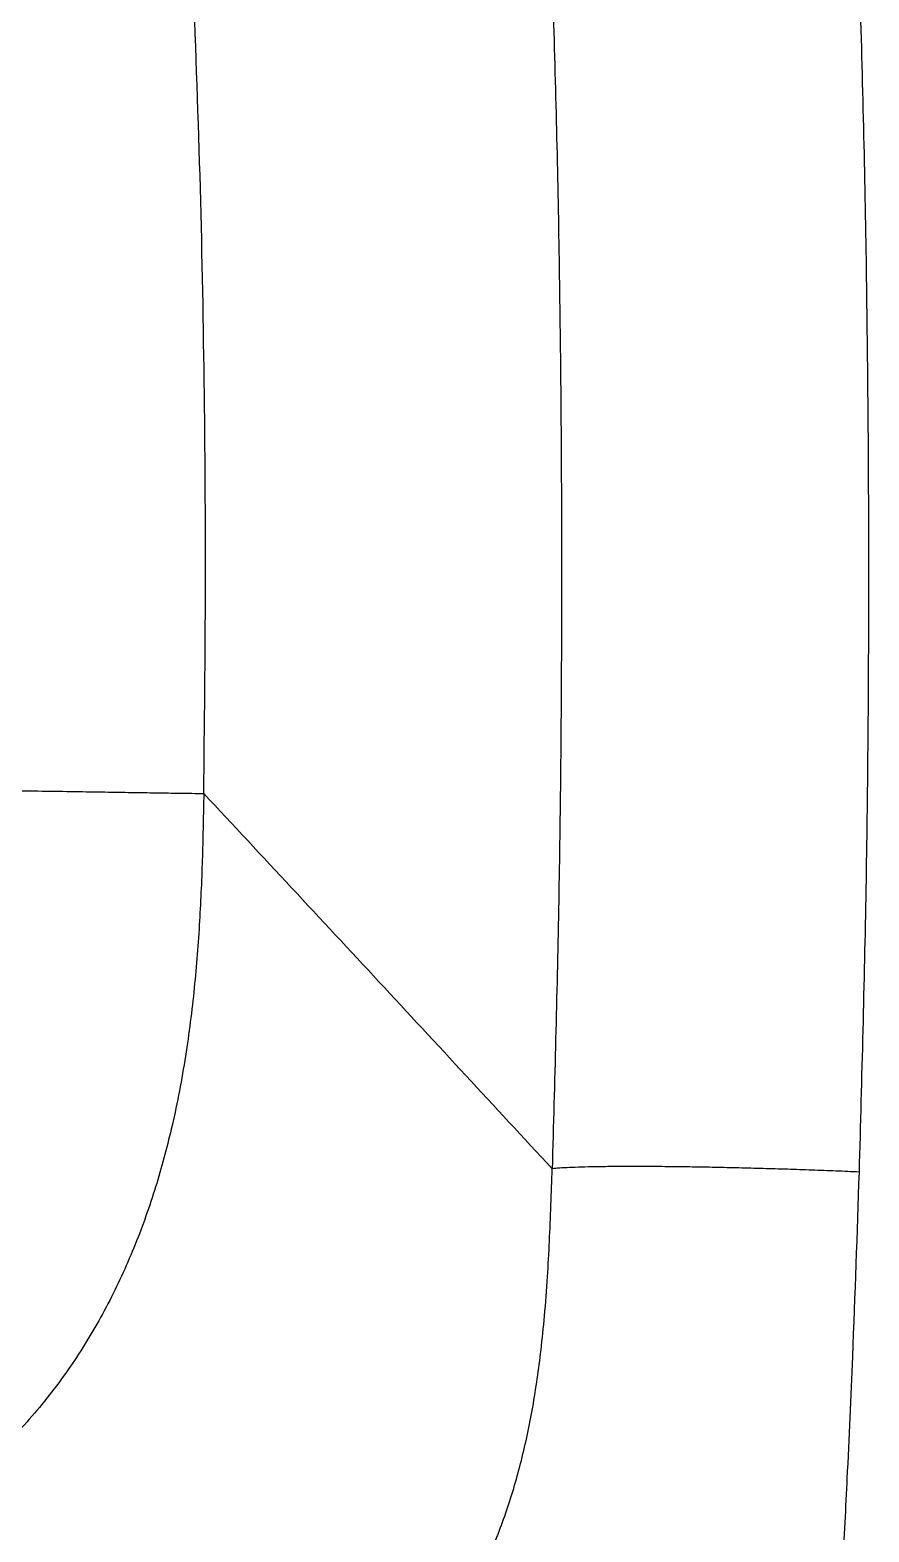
# Model space of a CAD drawing. Extents: x 939 to 1039, y 781 to 934.
# Drawn here: x 1007.11 to 1012.36, y 838.75 to 848.15 of the extents above; entities that cross this region are included whole.
import ezdxf

# ---------------------------------------------------------------- set-up
doc = ezdxf.new("R2010")
doc.units = 0
doc.header["$MEASUREMENT"] = 0
doc.layers.add('1', color=4, linetype='Continuous')

# ---------------------------------------------------------------- blocks, each defined once
blk = doc.blocks.new('Envoy')
at = {"layer": '1', "color": 3, "linetype": 'Continuous', "lineweight": 25}
for points, knots in [([(73.6431, 41.8248), (73.6591, 42.4157), (73.6912, 43.5972), (73.7061, 45.3711), (73.6962, 47.1447), (73.6614, 48.9182), (73.6162, 50.0991), (73.5935, 50.6897)], [0, 0, 0, 0, 0.200018, 0.399966, 0.599904, 0.799895, 1, 1, 1, 1]), ([(71.7002, 49.973), (71.718, 49.4314), (71.7535, 48.3485), (71.7789, 46.7224), (71.7833, 45.0963), (71.7667, 43.4701), (71.737, 42.3869), (71.7221, 41.8452)], [0, 0, 0, 0, 0.200074, 0.400055, 0.600001, 0.799964, 1, 1, 1, 1]), ([(69.5436, 44.1936), (69.5485, 44.6235), (69.5583, 45.4833), (69.5492, 46.7731), (69.5241, 48.0628), (69.4916, 48.9222), (69.4753, 49.3519)], [0, 0, 0, 0, 0.249981, 0.499961, 0.74996, 1, 1, 1, 1]), ([(69.5436, 44.1936), (69.5412, 44.0632), (69.5364, 43.7971), (69.5192, 43.3916), (69.4872, 42.9737), (69.4332, 42.5463), (69.3555, 42.1374), (69.2533, 41.7511), (69.1285, 41.3913), (68.9715, 41.0396), (68.78, 40.7019), (68.5527, 40.3851), (68.2906, 40.0959), (67.9972, 39.84), (67.6783, 39.6208), (67.3414, 39.4393), (66.9952, 39.2931), (66.6476, 39.1771), (66.2837, 39.0796), (65.91, 38.9976), (65.5328, 38.9242), (65.1795, 38.8547), (64.8515, 38.7834), (64.6445, 38.7239), (64.545, 38.6952)], [0, 0, 0, 0, 0.0462551, 0.0943403, 0.1439009, 0.1948629, 0.2470733, 0.2914326, 0.3364306, 0.3819314, 0.4277941, 0.4738694, 0.520022, 0.5661172, 0.6119855, 0.6573836, 0.7019699, 0.7454071, 0.7874131, 0.8355949, 0.8810639, 0.9236626, 0.9632874, 1, 1, 1, 1]), ([(68.3164, 44.2127), (68.3895, 44.2116), (68.5356, 44.2093), (68.7391, 44.2062), (68.9275, 44.2032), (69.0971, 44.2006), (69.2461, 44.1983), (69.3716, 44.1963), (69.4743, 44.1947), (69.5205, 44.194), (69.5436, 44.1936)], [0, 0, 0, 0, 0.1249979, 0.2499975, 0.374997, 0.4999965, 0.6249951, 0.7499943, 0.874997, 1, 1, 1, 1]), ([(71.7222, 41.8452), (71.3622, 42.2348), (70.6427, 43.0133), (69.9098, 43.8004), (69.5436, 44.1936)], [0, 0, 0, 0, 0.500392, 1, 1, 1, 1]), ([(64.957, 36.7611), (65.0332, 36.791), (65.1912, 36.853), (65.4427, 36.9239), (65.7138, 36.9848), (65.9974, 37.0342), (66.2642, 37.072), (66.5102, 37.1025), (66.7384, 37.1288), (66.9729, 37.155), (67.2127, 37.1822), (67.4926, 37.2161), (67.8121, 37.2595), (68.17, 37.3181), (68.5253, 37.39), (68.8288, 37.4665), (69.0806, 37.542), (69.2811, 37.6106), (69.4756, 37.686), (69.6641, 37.7686), (69.8407, 37.8561), (70.0072, 37.949), (70.1649, 38.047), (70.3116, 38.1494), (70.4513, 38.2581), (70.5873, 38.3756), (70.7212, 38.5063), (70.8461, 38.6444), (70.9576, 38.7834), (71.064, 38.9331), (71.1617, 39.0902), (71.2481, 39.2498), (71.3213, 39.4045), (71.3844, 39.5568), (71.4397, 39.7097), (71.4882, 39.8641), (71.531, 40.0221), (71.5688, 40.1856), (71.6018, 40.3558), (71.6299, 40.5317), (71.6546, 40.7216), (71.6762, 40.9345), (71.6932, 41.1614), (71.7057, 41.3932), (71.7149, 41.6184), (71.7197, 41.7697), (71.7222, 41.8452)], [0, 0, 0, 0, 0.024354, 0.050495, 0.078608, 0.108791, 0.138807, 0.161957, 0.18592, 0.210636, 0.236036, 0.26204, 0.299828, 0.33848, 0.377719, 0.415853, 0.438898, 0.462163, 0.483967, 0.505907, 0.528263, 0.54715, 0.566918, 0.587512, 0.604065, 0.623, 0.644219, 0.662754, 0.681054, 0.699446, 0.719297, 0.737658, 0.754596, 0.771032, 0.787248, 0.803273, 0.819339, 0.835931, 0.853029, 0.870665, 0.888541, 0.909503, 0.933708, 0.955497, 0.977779, 1, 1, 1, 1]), ([(73.6431, 41.8248), (73.5944, 41.8269), (73.4968, 41.8311), (73.3459, 41.8368), (73.1935, 41.842), (73.0407, 41.8466), (72.8893, 41.8505), (72.7408, 41.8538), (72.5968, 41.8564), (72.4587, 41.8582), (72.3279, 41.8592), (72.2059, 41.8595), (72.0938, 41.859), (71.9929, 41.8577), (71.9041, 41.8557), (71.8287, 41.8529), (71.7662, 41.8495), (71.7368, 41.8466), (71.7221, 41.8452)], [0, 0, 0, 0, 0.062506, 0.125012, 0.187515, 0.250013, 0.312509, 0.375004, 0.437502, 0.5, 0.562499, 0.624996, 0.687492, 0.749988, 0.812486, 0.874988, 0.937495, 1, 1, 1, 1]), ([(73.5485, 39.5182), (73.5487, 39.5208), (73.5535, 39.6168), (73.5599, 39.7458), (73.5781, 40.1275), (73.6083, 40.8), (73.63, 41.4402), (73.6431, 41.8248)], [0, 0, 0, 0, 0.003334, 0.125063, 0.167899, 0.500136, 1, 1, 1, 1])]:
    blk.add_open_spline(points, degree=3, knots=knots, dxfattribs=at)

msp = doc.modelspace()

# ---------------------------------------------------------------- block references
at = {"layer": '1'}
msp.add_blockref('Envoy', (938.6538, 799.1744), dxfattribs=at)

doc.saveas('drawing.dxf')
